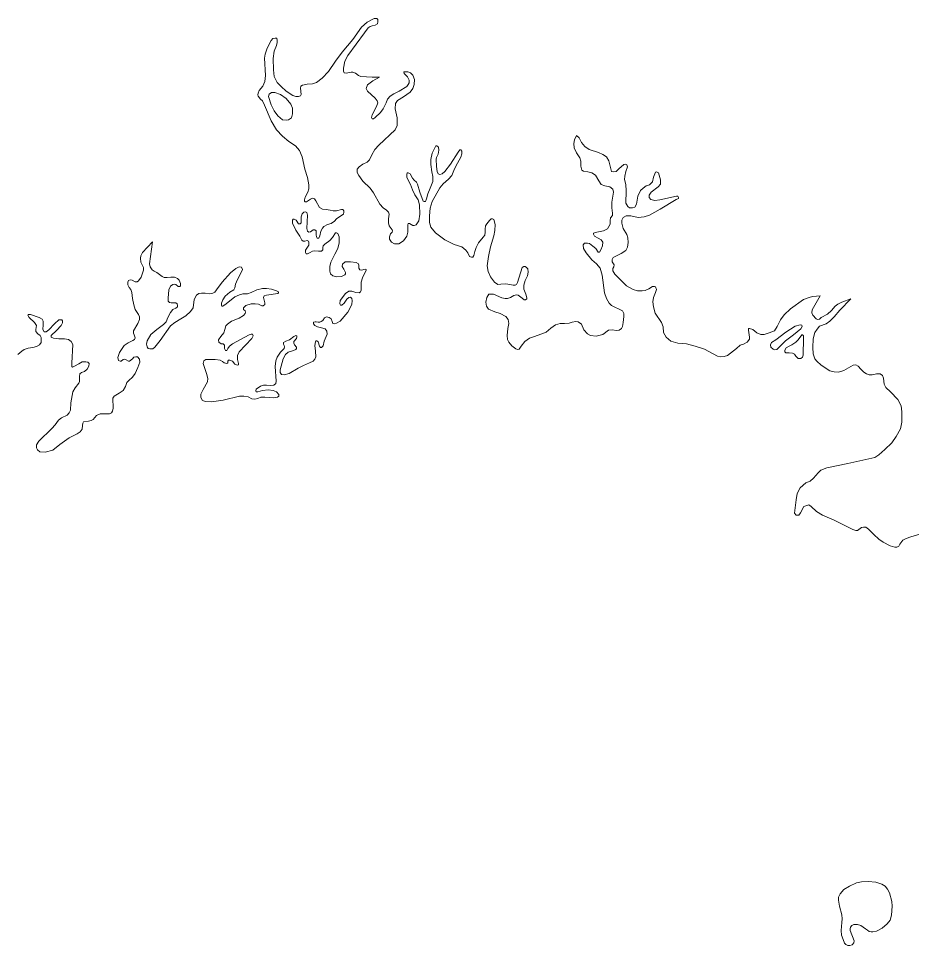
# Model space of a CAD drawing. Header units: metres. Extents: x -835890 to 1024355, y 79891 to 2211954.
# Drawn here: x 19749 to 121775, y 1883190 to 1988940 of the extents above; entities that cross this region are included whole.
import ezdxf

# ---------------------------------------------------------------- set-up
doc = ezdxf.new("R2010")
doc.units = ezdxf.units.M
doc.header["$LTSCALE"] = 2200
doc.layers.add('18', color=7, linetype='Continuous', lineweight=13)

msp = doc.modelspace()

# ---------------------------------------------------------------- linework, layer by layer
at = {"layer": '18'}
for points in [[(52886, 1969524), (52874, 1969976), (52712, 1970787), (52434, 1971761), (52133, 1973152), (51820, 1973882), (51357, 1974416), (50592, 1974903), (49874, 1975505), (49179, 1976247), (48565, 1977279), (47824, 1979064), (47593, 1979551), (47384, 1979760), (47083, 1980084), (47060, 1980223), (47083, 1980432), (47210, 1980722), (47627, 1981209), (47859, 1981742), (47928, 1982437), (47836, 1984408), (47882, 1984872), (48137, 1985544), (48600, 1986425), (48785, 1986680), (49040, 1986703), (49240, 1986686), (49249, 1986425), (49249, 1986216), (49202, 1985869), (48924, 1985219), (48820, 1984396), (48843, 1983075), (48936, 1982333), (49284, 1981661), (49724, 1981197), (50303, 1980664), (51044, 1980177), (51415, 1980038), (51716, 1980038), (51947, 1980107), (52005, 1980281), (51936, 1981000), (51982, 1981232), (52167, 1981348), (52700, 1981440), (53303, 1981487), (53766, 1981626), (54414, 1982136), (55109, 1982901), (55909, 1984072), (56673, 1985092), (57901, 1986552), (58897, 1987967), (59545, 1988523), (60356, 1988940), (60634, 1988940), (60750, 1988825), (60750, 1988569), (60704, 1988338), (60449, 1988175), (60124, 1988106), (59870, 1988036), (59638, 1987874), (59233, 1987306), (57333, 1984709), (57009, 1984083), (56824, 1983295), (56824, 1982924), (56916, 1982739), (57148, 1982716), (57704, 1982808), (57912, 1982808), (58190, 1982692), (58538, 1982437), (58827, 1982333), (60101, 1982240), (60959, 1982247), (60178, 1981820), (59563, 1981384), (59435, 1980948), (59563, 1980666), (60434, 1979845), (60690, 1979563), (60742, 1979332), (60614, 1978922), (60101, 1977973), (60024, 1977665), (60101, 1977511), (60255, 1977511), (60460, 1977640), (61075, 1978204), (61382, 1978640), (61690, 1979332), (61869, 1979743), (62177, 1980076), (62587, 1980358), (63202, 1980666), (64048, 1981205), (64227, 1981410)], [(64227, 1981410), (64330, 1981615), (64330, 1981923), (64150, 1982308), (63766, 1982667), (63738, 1982866), (64167, 1982855), (64468, 1982739), (64746, 1982461), (64931, 1981974), (64908, 1981417), (64746, 1980977), (64445, 1980536), (63680, 1980026), (63020, 1979597), (62788, 1979250), (62742, 1978647), (62951, 1977627), (62974, 1977163), (62974, 1976722), (62730, 1976247), (60877, 1974508), (60414, 1973998), (60090, 1973372), (59823, 1972828), (59522, 1972549), (59059, 1972341), (58619, 1972039), (58410, 1971738), (58410, 1971390), (58596, 1971019), (59036, 1970393), (59881, 1969570), (60275, 1969037), (60993, 1967762), (61364, 1967345), (61758, 1967066), (61989, 1966858), (62059, 1966603), (61989, 1966093), (61989, 1965629), (62059, 1965281), (62406, 1964841), (62429, 1964702), (62406, 1964562), (62221, 1964377), (62105, 1964052), (62105, 1963774), (62313, 1963426), (62661, 1963218), (63171, 1963241), (63703, 1963566), (64051, 1964099), (64167, 1964562), (64167, 1965420), (64236, 1965559), (64375, 1965559), (64746, 1965328), (64885, 1965328), (65140, 1965420), (65452, 1965849), (65568, 1966637), (65522, 1967681), (65360, 1968260), (64966, 1968840), (64711, 1969396), (64503, 1970022), (64248, 1970440), (64062, 1970857), (64062, 1971158), (64086, 1971344), (64201, 1971344), (64433, 1971228), (64711, 1970741), (64896, 1970509), (65151, 1970277), (65290, 1970045), (65568, 1969118), (65939, 1968121), (66055, 1968052), (66194, 1968052), (66309, 1968353), (66471, 1968933), (66738, 1969593), (67016, 1970335), (67016, 1970915), (66923, 1971448), (66807, 1972283), (66807, 1972862), (66946, 1973581), (67247, 1974184), (67386, 1974416), (67502, 1974416), (67664, 1974277), (67711, 1973906), (67641, 1973465), (67456, 1973094), (67410, 1972886), (67456, 1972051), (67525, 1971471), (67641, 1971216)], [(75714, 1952008), (76062, 1951614), (76525, 1951243), (76710, 1951197), (76872, 1951220), (77127, 1951568), (77544, 1952101), (78077, 1952472), (78633, 1952681), (79374, 1952936), (79953, 1953144), (80509, 1953608), (81030, 1954014), (81563, 1954130), (82073, 1954153), (82582, 1954176), (82953, 1954292), (83370, 1954385), (83625, 1954338), (84019, 1954083), (84273, 1953411), (84667, 1952970), (85038, 1952762), (85663, 1952692), (86439, 1952889), (87065, 1953376), (87551, 1953423), (87968, 1953353), (88315, 1953376), (88570, 1953562), (88686, 1953817), (88756, 1954280), (88848, 1954930), (88825, 1955277), (88663, 1955579), (87424, 1956216), (87146, 1956471), (86845, 1956981), (86613, 1957630), (86370, 1959659), (86115, 1960447), (85721, 1960957), (85188, 1961398), (84540, 1962209), (84239, 1962696), (84192, 1963113), (84354, 1963299), (84679, 1963299), (84933, 1963276), (85304, 1962974), (85628, 1962696), (85906, 1962279), (86045, 1962302), (86208, 1962534), (86393, 1962998), (86428, 1963426), (86242, 1963705), (85918, 1963867), (85478, 1964099), (85362, 1964331), (85385, 1964447), (85756, 1964562), (86497, 1964725), (86960, 1964957), (87262, 1965467), (87285, 1965907), (87308, 1966209), (87539, 1966464), (87551, 1966730), (87458, 1967333), (87458, 1967982), (87667, 1969118), (87574, 1969489), (87250, 1969744), (86671, 1969837), (86254, 1970022), (85964, 1970428), (85617, 1971054), (85177, 1971355), (84713, 1971448), (84227, 1971518), (84042, 1971634), (83926, 1972097), (83926, 1972654), (83810, 1973048), (83416, 1973604), (83161, 1974207), (83138, 1974671), (83185, 1975088), (83428, 1975613), (83717, 1975343), (83995, 1974787), (84366, 1974323), (84887, 1973987), (85930, 1973662), (86439, 1973430), (86856, 1973152), (87134, 1972712), (87343, 1971784), (87412, 1971506), (87690, 1971437)], [(67641, 1971216), (67850, 1971147), (68105, 1971216), (68406, 1971471), (69054, 1972329), (69935, 1973697), (70097, 1973952), (70213, 1973952), (70352, 1973813), (70352, 1973488), (70224, 1973106), (69853, 1972433), (69506, 1971784), (69205, 1971042), (68834, 1970602), (68209, 1970069), (67850, 1969640), (66946, 1968063), (66738, 1967321), (66668, 1966417), (66668, 1965652), (66796, 1965130), (67329, 1964505), (68394, 1963693), (69483, 1963160), (70340, 1962882), (70803, 1962511), (71035, 1962209), (71220, 1961792), (71452, 1961699), (71614, 1961699), (71718, 1961896), (71834, 1962360), (71973, 1962800), (72251, 1963334), (72784, 1963983), (72969, 1964238), (73015, 1964562), (73015, 1964910), (73062, 1965281), (73178, 1965536), (73502, 1965884), (73710, 1966093), (73849, 1966093), (74011, 1966000), (74139, 1965455), (74116, 1964760), (74000, 1964157), (73629, 1962905), (73386, 1961780), (73247, 1960737), (73340, 1960088), (73618, 1959485), (74081, 1958859), (74452, 1958604), (74799, 1958627), (75286, 1958674), (75587, 1958627), (76189, 1958511), (76444, 1958511), (76583, 1958604), (76699, 1958813), (77231, 1960528), (77417, 1960644), (77579, 1960644), (77741, 1960552), (77880, 1960366), (77903, 1959995), (77857, 1959601), (77579, 1959045), (77405, 1958523), (77405, 1958059), (77660, 1957480), (77776, 1957062), (77776, 1956947), (77614, 1956854), (77475, 1956854), (77220, 1957039), (76780, 1957364), (76594, 1957410), (76293, 1957341), (75899, 1957132), (75552, 1957016), (75274, 1956993), (74903, 1957062), (73954, 1957503), (73676, 1957503), (73444, 1957480), (73212, 1957132), (73073, 1956576), (73166, 1956135), (73398, 1955787), (74116, 1955463), (74730, 1955289), (75355, 1954964), (75633, 1954617), (75702, 1954153), (75610, 1953596), (75517, 1952762), (75540, 1952321), (75714, 1952008)], [(87690, 1971437), (87945, 1971483), (88269, 1971784), (88825, 1972294), (89034, 1972341), (89173, 1972248), (89242, 1972016), (89080, 1971506), (88964, 1970950), (88906, 1970590), (89068, 1970011), (89092, 1969269), (89068, 1967878), (89277, 1967507), (89497, 1967333), (89821, 1967333), (90099, 1967426), (90284, 1967773), (90447, 1968678), (90725, 1969304), (91049, 1969605), (91396, 1969860), (91744, 1969976), (91929, 1970115), (92114, 1970324), (92230, 1970857), (92369, 1971205), (92462, 1971413), (92578, 1971437), (92786, 1971344), (93018, 1970556), (93018, 1970045), (92763, 1969721), (91952, 1969141), (91721, 1968770), (91721, 1968515), (91929, 1968283), (92369, 1968168), (92925, 1968260), (94825, 1968678), (95010, 1968678), (95079, 1968539), (95056, 1968423), (94813, 1968295), (92983, 1967205), (91779, 1966510), (91153, 1966301), (90481, 1966255), (89647, 1966417), (89092, 1966417), (88767, 1966232), (88593, 1965919), (88617, 1965594), (88756, 1964991), (89173, 1964319), (89288, 1963925), (89335, 1963392), (89265, 1962858), (89068, 1962476), (88512, 1962151), (87609, 1961688), (87516, 1961433), (87516, 1961178), (87725, 1960853), (87702, 1960621), (87586, 1960436), (87586, 1960158), (87794, 1959763), (88408, 1959149), (89149, 1958430), (89891, 1958036), (90400, 1957874), (90933, 1957874), (91281, 1957897), (91697, 1958106), (92114, 1958361), (92323, 1958384), (92439, 1958338), (92555, 1958036), (92462, 1957688), (92207, 1957132), (92138, 1956622), (92207, 1956042), (92404, 1955308), (93145, 1954265), (93307, 1953756), (93377, 1953130), (93655, 1952597), (94188, 1952134), (94998, 1951902), (95971, 1951833), (96991, 1951578), (98033, 1951207), (99515, 1950420), (99863, 1950327), (100280, 1950374), (100674, 1950513), (101705, 1951289), (102121, 1951659), (102492, 1951798), (102909, 1952030)], [(57044, 1961166), (56742, 1960911), (56696, 1960633), (56858, 1960331), (57067, 1959984), (57067, 1959798), (56974, 1959682), (56603, 1959497), (56048, 1959474), (55607, 1959590), (55353, 1959798), (55260, 1960123), (55260, 1960633), (55399, 1961143), (55839, 1962047), (56210, 1962696), (56325, 1963369), (56325, 1964041), (56187, 1964412), (56048, 1964481), (55909, 1964481), (55584, 1963971), (55283, 1963624), (54704, 1963183), (54519, 1963021), (54496, 1962812), (54496, 1962534), (54333, 1962395), (53986, 1962395), (53569, 1962441), (53291, 1962418), (53036, 1962232), (52735, 1962093), (52573, 1962093), (52503, 1962256), (52515, 1962499), (52886, 1963102), (52886, 1963426), (52862, 1963542), (52700, 1963612), (52422, 1963542), (52237, 1963542), (52098, 1963658), (51843, 1964122), (51403, 1964794), (51009, 1965583), (51009, 1965930), (51079, 1966046), (51218, 1966069), (51438, 1965919), (51716, 1965501), (51878, 1965525), (51994, 1965617), (52017, 1966313), (52110, 1966661), (52295, 1966846), (52503, 1966869), (52642, 1966800), (52735, 1966498), (52642, 1964968), (52735, 1964690), (52897, 1964574), (53059, 1964597), (53384, 1964829), (53569, 1964829), (53731, 1964713), (53731, 1964249), (53754, 1964018), (53847, 1963902), (54009, 1963902), (54148, 1964134), (54264, 1964690), (54426, 1965015), (54611, 1965200), (55028, 1965432), (55445, 1965571), (55793, 1965826), (56048, 1966104), (56418, 1966359), (56824, 1966626), (56893, 1966858), (56893, 1966997), (56754, 1967136), (56592, 1967159), (56036, 1967020), (55665, 1967020), (55318, 1967090), (54878, 1967159), (54438, 1967182), (54113, 1967391), (53696, 1968133), (53511, 1968388), (53303, 1968457), (53071, 1968341), (52608, 1968017), (52469, 1968017), (52376, 1968086), (52376, 1968249), (52469, 1968550), (52770, 1969130), (52886, 1969524)], [(33909, 1962266), (35056, 1963483), (34713, 1960957), (34759, 1960610), (35014, 1960285), (35246, 1960100), (35524, 1959960), (35848, 1959752), (36126, 1959497), (36358, 1959404), (36728, 1959404), (37122, 1959450), (37539, 1959450), (37910, 1959288), (38095, 1959079), (38234, 1958709), (38234, 1958430), (38141, 1958361), (37979, 1958361), (37701, 1958616), (37528, 1958627), (37342, 1958604), (37111, 1958419), (36902, 1958001), (36809, 1957028), (36809, 1956796), (36833, 1956680), (36995, 1956541), (37157, 1956518), (37504, 1956518), (37713, 1956494), (37852, 1956402), (37898, 1956193), (37875, 1956054), (37713, 1955892), (37342, 1955753), (37076, 1955416), (36798, 1954814), (36589, 1954350), (36311, 1954025), (35524, 1953446), (34852, 1952889), (34435, 1952171), (34342, 1951777), (34412, 1951498), (34528, 1951313), (34736, 1951266), (35061, 1951266), (35292, 1951429), (35906, 1952205), (37111, 1953898), (37574, 1954269), (38269, 1954663), (38848, 1955034), (39381, 1955521), (39670, 1955950), (39809, 1956900), (40064, 1957364), (40319, 1957573), (40620, 1957619), (41060, 1957596), (41547, 1957549), (41917, 1957619), (42149, 1957735), (42357, 1957990), (42983, 1958848), (43956, 1959937), (44535, 1960424), (44929, 1960610), (45183, 1960563), (45299, 1960308), (45160, 1959960), (44732, 1959184), (44523, 1958627), (44431, 1958233), (44315, 1957978), (43875, 1957723), (43342, 1957283), (43064, 1956842), (42925, 1956471), (42925, 1956216), (42971, 1956124), (43064, 1956124), (43458, 1956402), (44431, 1957190), (44963, 1957422), (45334, 1957515), (45890, 1957538), (46307, 1957677), (46932, 1957978), (47604, 1958141), (48067, 1958141), (48623, 1958071), (49202, 1957886), (49434, 1957770), (49434, 1957654), (49341, 1957561), (48044, 1957399), (47789, 1957306), (47720, 1957120), (47859, 1956494)], [(26740, 1948391), (26717, 1948089), (26717, 1947533), (26647, 1947347), (26230, 1946814), (25941, 1946339), (25709, 1945110), (25663, 1944275), (25547, 1943951), (25292, 1943673), (24667, 1943371), (24307, 1943128), (23914, 1942571), (23566, 1942177), (22061, 1940740), (21806, 1940299), (21806, 1939975), (21898, 1939720), (22176, 1939511), (22802, 1939465), (23670, 1939708), (24481, 1940357), (25524, 1941122), (26427, 1941563), (26798, 1941772), (27006, 1942096), (27052, 1942513), (27076, 1942792), (27145, 1942931), (27747, 1943000), (28049, 1943070), (28269, 1943197), (28662, 1943661), (29079, 1943847), (29473, 1943847), (29936, 1943847), (30145, 1943847), (30377, 1943939), (30492, 1944148), (30562, 1944472), (30516, 1945632), (30654, 1945840), (31234, 1946211), (31674, 1946513), (31940, 1946965), (32125, 1947405), (32334, 1947660), (32751, 1948008), (33052, 1948425), (33353, 1949121), (33585, 1949724), (33562, 1950095), (33330, 1950350), (33122, 1950350), (32890, 1950303), (32751, 1950118), (32427, 1949863), (32288, 1949863), (32033, 1950002), (31824, 1950071), (31685, 1950048), (31477, 1949863), (31338, 1949840), (31141, 1949921), (31095, 1950268), (31257, 1950848), (31558, 1951289), (31813, 1951636), (32253, 1951961), (32786, 1952193), (32994, 1952332), (33064, 1952494), (33040, 1952610), (32948, 1952865), (32878, 1953051), (32867, 1953294), (33353, 1954152), (33538, 1954592), (33538, 1954917), (33423, 1955172), (33052, 1955728), (32890, 1956285), (32762, 1956992), (32693, 1957687), (32577, 1958012), (32392, 1958267), (32230, 1958545), (32230, 1958847), (32299, 1959055), (32508, 1959148), (32716, 1959102), (33064, 1958916), (33272, 1958916), (33457, 1959032), (33735, 1959426), (34025, 1960226), (34025, 1960551), (33724, 1961130), (33654, 1961594), (33701, 1961872), (33909, 1962266)], [(50071, 1951290), (50117, 1951475), (50071, 1951637), (49978, 1951800), (50002, 1951985), (50256, 1952147), (50673, 1952287), (51160, 1952658), (51391, 1952797), (51507, 1952750), (51507, 1952634), (51461, 1952426), (51160, 1952078), (51160, 1951892), (51229, 1951707), (51461, 1951452), (51484, 1951313), (51415, 1951174), (51114, 1951058), (50511, 1950872), (50210, 1950594), (49955, 1950130), (49608, 1948855), (49608, 1948554), (49770, 1948345), (50071, 1948276), (50650, 1948461), (51646, 1949041), (52272, 1949365), (52943, 1949667), (53360, 1949852), (53569, 1950084), (53685, 1950339), (53627, 1950977), (53557, 1951626), (53627, 1952066), (53673, 1952182), (53789, 1952182), (53928, 1952043), (54090, 1951556), (54229, 1951417), (54322, 1951417), (54507, 1951603), (54623, 1952136), (54970, 1952947), (54924, 1953272), (54762, 1953527), (54345, 1953666), (53858, 1953759), (53581, 1953921), (53418, 1954107), (53418, 1954292), (53604, 1954338), (53719, 1954338), (53928, 1954315), (54136, 1954315), (54299, 1954362), (54484, 1954501), (54669, 1954779), (54901, 1954895), (55202, 1954825), (55434, 1954663), (55526, 1954362), (55619, 1954153), (55758, 1954107), (56036, 1954176), (56464, 1954419), (57345, 1955440), (57785, 1956297), (57831, 1956761), (57785, 1957016), (57623, 1957155), (57437, 1957132), (57229, 1956923), (56905, 1956483), (56650, 1956228), (56488, 1956228), (56418, 1956390), (56464, 1956784), (57067, 1957573), (57437, 1957828), (57785, 1957851), (58248, 1957688), (58619, 1957665), (58769, 1957770), (58839, 1957955), (58839, 1958349), (58839, 1958859), (59001, 1959369), (59279, 1959926), (59441, 1960181), (59441, 1960320), (59302, 1960343), (58885, 1960250), (58700, 1960273), (58584, 1960459), (58584, 1960783), (58538, 1960946), (58294, 1961120), (57646, 1961189), (57044, 1961166)], [(47859, 1956494), (47859, 1956309), (47674, 1956147), (47535, 1956170), (47141, 1956355), (46747, 1956402), (46284, 1956379), (45705, 1956193), (45427, 1955938), (45415, 1955764), (45600, 1955602), (45647, 1955440), (45624, 1955277), (45415, 1955069), (44929, 1954767), (44072, 1954419), (43585, 1954072), (43400, 1953863), (43307, 1953446), (43168, 1953098), (42844, 1952681), (42589, 1952287), (42612, 1952008), (42890, 1951846), (43099, 1951823), (43261, 1951661), (43261, 1951290), (43353, 1951081), (43516, 1951081), (43631, 1951290), (43817, 1951568), (44187, 1951823), (46064, 1952866), (46318, 1952936), (46434, 1952913), (46527, 1952750), (46376, 1952437), (44940, 1950907), (44755, 1950513), (44755, 1950049), (44871, 1949586), (44848, 1949423), (44732, 1949377), (44454, 1949516), (44153, 1949841), (43875, 1949957), (43712, 1949957), (43620, 1949864), (43620, 1949655), (43527, 1949586), (43365, 1949609), (43203, 1949678), (43041, 1949817), (42763, 1949980), (42184, 1950049), (41535, 1950049), (41118, 1950026), (40886, 1949887), (40805, 1949574), (41199, 1948461), (41361, 1947858), (41315, 1947511), (40829, 1946630), (40551, 1946073), (40551, 1945702), (40759, 1945378), (41083, 1945239), (41778, 1945192), (43087, 1945389), (44963, 1945853), (45473, 1945853), (45959, 1945783), (46376, 1945552), (46724, 1945528), (47048, 1945575), (47396, 1945760), (47859, 1945760), (48832, 1945668), (49295, 1945737), (49457, 1945876), (49457, 1946038), (49202, 1946363), (48809, 1946502), (48230, 1946572), (47604, 1946502), (47071, 1946340), (46886, 1946340), (46840, 1946479), (46886, 1946641), (47349, 1947012), (47697, 1947105), (48067, 1947105), (48508, 1947059), (48901, 1947128), (49133, 1947290), (49168, 1947557), (49052, 1949226), (49121, 1949875), (49284, 1950316), (49654, 1950896), (50071, 1951290)], [(102909, 1952030), (103187, 1952354), (103187, 1952586), (103048, 1953373), (103048, 1953559), (103187, 1953559), (103558, 1953466), (104021, 1953095), (104484, 1952910), (104855, 1952910), (105411, 1953095), (106013, 1953327), (106337, 1953790), (106708, 1954578), (107125, 1955134), (107866, 1955829), (109349, 1956894), (110094, 1957162), (110411, 1957232), (111258, 1957321), (110314, 1955726), (110279, 1955373), (110402, 1955091), (110791, 1954686), (110949, 1954615), (111152, 1954659), (111364, 1954818), (112070, 1955223), (112546, 1955629), (112969, 1956122), (113252, 1956351), (113252, 1956351), (113728, 1956598)], [(113728, 1956598), (114740, 1956947), (113504, 1955681), (112824, 1954909), (112345, 1954400), (111912, 1954122), (111170, 1953844), (110892, 1953504), (110614, 1953103), (110428, 1952392), (110397, 1951404), (110428, 1950694), (110645, 1950107), (110846, 1949845), (111340, 1949412), (112360, 1948733), (112855, 1948640), (113349, 1948609), (113937, 1948795), (114988, 1949381), (115328, 1949443), (115575, 1949289), (115884, 1948949), (116224, 1948609), (116533, 1948393), (116842, 1948300), (117182, 1948300), (117677, 1948393), (118079, 1948393), (118341, 1948223), (118465, 1947914), (118558, 1947235), (118743, 1946864), (119269, 1946339), (120103, 1945475), (120474, 1944764), (120567, 1944085), (120567, 1942881), (120397, 1942124), (119933, 1941259), (119408, 1940549), (118604, 1939777), (117955, 1939159), (117491, 1938850), (114392, 1938188), (111990, 1937674), (111328, 1937413), (110994, 1937128), (110470, 1936509), (110089, 1936176), (109612, 1935986), (108945, 1935415), (108611, 1934748), (108516, 1934034), (108325, 1932512), (108516, 1932274), (108802, 1932274), (108993, 1932559), (109374, 1933273), (109946, 1933463), (110232, 1933273), (110804, 1932702), (111519, 1932274), (112853, 1931703), (114974, 1930648), (115300, 1930531), (115491, 1930531), (115666, 1930658), (115952, 1930881), (116174, 1930928), (116444, 1930897), (116762, 1930690), (117350, 1930071), (117938, 1929547), (118414, 1929214), (119240, 1928769), (119757, 1928619), (119979, 1928619), (120217, 1928746), (120345, 1928984), (120662, 1929412), (121044, 1929635), (121584, 1929793), (122982, 1930222)], [(19651, 1950616), (20115, 1951010), (20393, 1951196), (20833, 1951335), (21389, 1951428), (21806, 1951520), (22153, 1951706), (22315, 1951984), (22338, 1952541), (22223, 1952772), (21968, 1952958), (21713, 1953236), (21713, 1953445), (21783, 1953932), (21574, 1954279), (20949, 1954836), (20810, 1955091), (20856, 1955183), (21111, 1955183), (22107, 1954836), (22454, 1954650), (22570, 1954418), (22570, 1954001), (22524, 1953445), (22663, 1953213), (22918, 1953190), (23219, 1953422), (23844, 1954094), (24354, 1954558), (24678, 1954558), (24771, 1954442), (24771, 1954233), (24632, 1953908), (24064, 1953340), (23462, 1952784), (23462, 1952598), (23740, 1952459), (24365, 1952413), (25014, 1952413), (25454, 1952320), (25755, 1952112), (25941, 1951764), (25848, 1949608), (25848, 1949237), (25917, 1949167), (26126, 1949283), (26635, 1949561), (27006, 1949793), (27423, 1949793), (27655, 1949747), (27805, 1949596), (27759, 1949295), (27574, 1948947), (27272, 1948669), (26925, 1948576), (26740, 1948391)]]:
    msp.add_lwpolyline(points, dxfattribs=at)
for points in [[(49325, 1977829), (48941, 1978392), (48582, 1979110), (48274, 1980032), (48351, 1980314), (48607, 1980519), (49017, 1980519), (49632, 1980263), (50299, 1979827), (50837, 1979161), (51016, 1978700), (51016, 1978085), (50914, 1977598), (50555, 1977367), (50324, 1977342), (49863, 1977393)], [(106181, 1952270), (107322, 1953175), (108403, 1953843), (108953, 1953981), (109130, 1953942), (109170, 1953804), (109032, 1953529), (108187, 1952860), (107302, 1952153), (106299, 1951169), (106044, 1951150), (105867, 1951228), (105611, 1951464), (105572, 1951700), (105690, 1951976)], [(107990, 1951700), (107695, 1951563), (107341, 1951366), (107204, 1951091), (107204, 1950934), (107322, 1950816), (107715, 1950796), (108088, 1950757), (108324, 1950639), (108482, 1950422), (108717, 1950167), (108855, 1950147), (109032, 1950167), (109209, 1950304), (109307, 1950521), (109347, 1952487), (109327, 1952742), (109229, 1952860), (109130, 1952841), (108953, 1952605), (108698, 1952251), (108462, 1952015)], [(116413, 1885088), (115871, 1885454), (115489, 1885565), (115091, 1885565), (114836, 1885470), (114708, 1885295), (114661, 1885088), (114661, 1884881), (115107, 1883736), (115099, 1883476), (114908, 1883269), (114637, 1883190), (114382, 1883190), (114175, 1883285), (114031, 1883460), (113856, 1883858), (113681, 1884383), (113649, 1884909), (113713, 1885800), (113761, 1886230), (113705, 1886699), (113450, 1887686), (113315, 1888346), (113315, 1888712), (113506, 1889094), (113936, 1889556), (114589, 1889970), (115401, 1890320), (115943, 1890447), (116708, 1890479), (117600, 1890400), (118277, 1890185), (118643, 1889946), (118914, 1889612), (119137, 1889182), (119408, 1888195), (119456, 1887670), (119384, 1886643), (119225, 1886070), (118906, 1885657), (118333, 1885147), (117656, 1884821), (117257, 1884741), (117050, 1884726), (116827, 1884789), (116636, 1884917)]]:
    msp.add_lwpolyline(points, close=True, dxfattribs=at)

doc.saveas('drawing.dxf')
